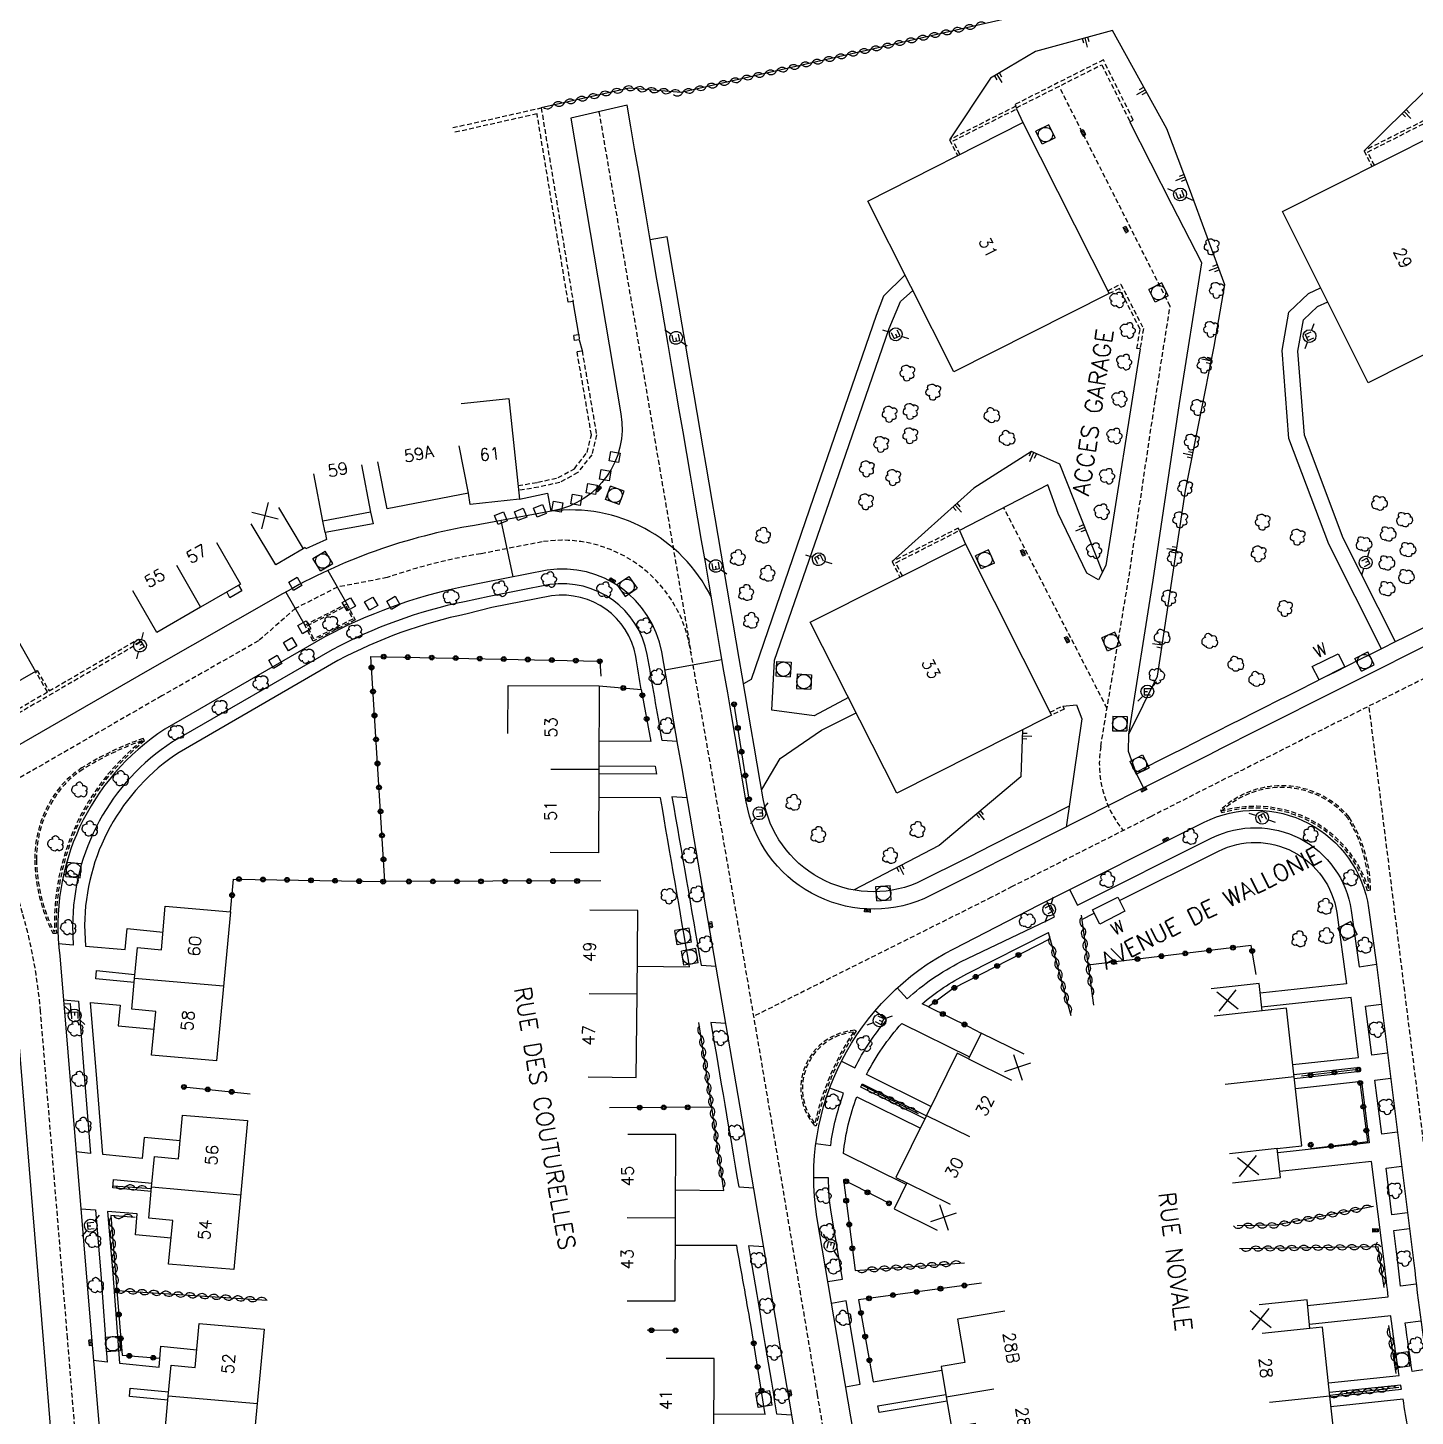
# Model space of a CAD drawing. Header units: millimetres. Extents: x 150999 to 152000, y 125999 to 127001.
# Drawn here: x 151342.5 to 151486.9, y 126519.3 to 126663.7 of the extents above; entities that cross this region are included whole.
import ezdxf
from ezdxf.enums import TextEntityAlignment as Align

# ---------------------------------------------------------------- set-up
doc = ezdxf.new("R2010")
doc.units = ezdxf.units.MM
doc.linetypes.add('DASHED', pattern=[0.75, 0.5, -0.25])
doc.layers.get('0').update_dxf_attribs({"linetype": 'CONTINUOUS'})
for name, color, linetype in [('W0001', 6, 'DASHED'), ('W0008', 7, 'CONTINUOUS'), ('W0100', 7, 'CONTINUOUS'), ('W0112', 1, 'DASHED'), ('W0211', 2, 'CONTINUOUS'), ('W0300', 7, 'CONTINUOUS'), ('W0310', 3, 'CONTINUOUS'), ('W0322', 7, 'CONTINUOUS'), ('W0334', 7, 'CONTINUOUS'), ('W0400', 7, 'CONTINUOUS'), ('W0420', 7, 'CONTINUOUS'), ('W0471', 7, 'CONTINUOUS'), ('W0984', 7, 'CONTINUOUS'), ('W0989', 7, 'CONTINUOUS'), ('W0991', 7, 'CONTINUOUS'), ('W1102', 7, 'CONTINUOUS')]:
    doc.layers.add(name, color=color, linetype=linetype)
doc.styles.get("Standard").update_dxf_attribs({"font": 'romans.shx', "width": 0.85})

# ---------------------------------------------------------------- blocks, each defined once
blk = doc.blocks.new('t211o')
at = {"color": 0, "linetype": 'Continuous'}
for p, q in [((-0.29, 0.5), (-0.29, 0)), ((0, 1), (0, 0)), ((0.29, 0.5), (0.29, 0))]:
    blk.add_line(p, q, dxfattribs=at)
blk = doc.blocks.new('t310o')
at = {"color": 0, "linetype": 'Continuous'}
for centre, start, end in [((-0.5, 0.38), 216.8699, 323.1304), ((0.5, -0.37), 36.8699, 143.1303)]:
    blk.add_arc(centre, 0.625, start, end, dxfattribs=at)
blk = doc.blocks.new('t322o')
at = {"color": 0, "linetype": 'Continuous'}
for radius in [0.25, 0.15]:
    blk.add_circle((0, 0), radius, dxfattribs=at)
blk = doc.blocks.new('T471')
for p, q in [((-0.333334, 0.333334), (-0.333334, -0.333334)), ((-0.333334, 0.333334), (0.333334, 0.333334)), ((-0.333334, 0), (0, 0)), ((0.500001, 0.500001), (1.000002, 1.000002)), ((-0.500001, -0.500001), (-1.000002, -1.000002)), ((-0.333334, -0.333334), (0.333334, -0.333334))]:
    blk.add_line(p, q)
blk.add_ellipse((0, 0), major_axis=(0.471405, 0.471405), ratio=1, start_param=5.4977871438, end_param=11.780972451)
blk = doc.blocks.new('T420')
for p, q in [((0.75, 0.75), (-0.75, 0.75)), ((-0.75, 0.75), (-0.75, -0.75)), ((0.75, 0.75), (0.75, -0.75)), ((0.75, -0.75), (-0.75, -0.75))]:
    blk.add_line(p, q)
blk.add_ellipse((0, 0), major_axis=(-0.53, 0.53), ratio=1, start_param=3.926991, end_param=10.210176)
blk = doc.blocks.new('T300')
for p, q in [((-0.8, 0.51), (-0.86, 0.34)), ((-0.86, 0.34), (-0.86, 0.17)), ((-0.86, 0.17), (-0.74, 0.06)), ((-0.69, 0.63), (-0.8, 0.51)), ((-0.8, -0.06), (-0.74, 0.06)), ((-0.74, 0.06), (-0.69, 0.11)), ((-0.57, 0.69), (-0.69, 0.63)), ((-0.46, 0.69), (-0.57, 0.69)), ((-0.29, 0.63), (-0.46, 0.69)), ((-0.29, 0.63), (-0.17, 0.74)), ((-0.23, 0.57), (-0.29, 0.63)), ((-0.17, 0.74), (-0.06, 0.8)), ((-0.06, 0.8), (0.06, 0.8)), ((0.06, 0.8), (0.23, 0.74)), ((0.23, 0.74), (0.34, 0.63)), ((0.34, 0.63), (0.4, 0.51)), ((0.46, 0.46), (0.34, 0.46)), ((0.4, 0.51), (0.4, 0.46)), ((0.57, 0.4), (0.46, 0.46)), ((0.57, 0.4), (0.69, 0.29)), ((0.69, 0.29), (0.74, 0.17)), ((0.74, 0.06), (0.69, -0.17)), ((0.74, 0.17), (0.74, 0.06)), ((-0.8, -0.17), (-0.8, -0.06)), ((-0.8, -0.23), (-0.8, -0.17)), ((-0.74, -0.34), (-0.8, -0.23)), ((-0.69, -0.4), (-0.74, -0.34)), ((-0.51, -0.46), (-0.69, -0.4)), ((-0.4, -0.46), (-0.51, -0.46)), ((-0.4, -0.46), (-0.34, -0.46)), ((-0.34, -0.46), (-0.34, -0.4)), ((-0.34, -0.51), (-0.34, -0.46)), ((-0.29, -0.63), (-0.34, -0.51)), ((-0.17, -0.74), (-0.29, -0.63)), ((-0.06, -0.8), (-0.17, -0.74)), ((0.06, -0.8), (-0.06, -0.8)), ((0.17, -0.74), (0.06, -0.8)), ((0.23, -0.69), (0.17, -0.74)), ((0.29, -0.46), (0.23, -0.46)), ((0.29, -0.63), (0.23, -0.69)), ((0.46, -0.4), (0.29, -0.46)), ((0.34, -0.51), (0.29, -0.63)), ((0.34, -0.51), (0.34, -0.46)), ((0.57, -0.34), (0.46, -0.4)), ((0.63, -0.29), (0.57, -0.34)), ((0.69, -0.17), (0.63, -0.29))]:
    blk.add_line(p, q)
blk = doc.blocks.new('t112o')
at = {"color": 0, "linetype": 'Continuous'}
for p, q in [((-0.5, 0.5), (0.5, 0.5)), ((-0.5, -0.5), (-0.5, 0.5)), ((0.5, 0.5), (0.5, -0.5)), ((0.5, -0.5), (-0.5, -0.5))]:
    blk.add_line(p, q, dxfattribs=at)
blk = doc.blocks.new('T400')
for p, q in [((-0.15, 0.3), (0.15, 0.3)), ((-0.15, -0.25), (-0.15, 0.3)), ((-0.15, 0.15), (0.15, 0.15)), ((-0.15, 0), (0.15, 0)), ((0.15, 0.3), (0.15, -0.25)), ((-0.15, -0.15), (0.15, -0.15)), ((-0.15, -0.25), (-0.15, -0.3)), ((-0.15, -0.3), (0.15, -0.3)), ((0.15, -0.3), (0.15, -0.25))]:
    blk.add_line(p, q)
blk = doc.blocks.new('t991o')
at = {"color": 0, "linetype": 'Continuous'}
for p, q in [((-1, 1), (1, -1)), ((-1, -1), (1, 1))]:
    blk.add_line(p, q, dxfattribs=at)

msp = doc.modelspace()

# ---------------------------------------------------------------- linework, layer by layer
at = {"layer": 'W0001'}
for points in [[(151456.51, 126580.23, -0.216578), (151454.17, 126588.99), (151457.11, 126606.68), (151459.85, 126625.06), (151461.39, 126634.78), (151449.84, 126657.65)], [(151787.33, 126302.63), (151792.74, 126328.48, -0.000928), (151799.1, 126366.57), (151801.65, 126382.51, 0.059929), (151801.33, 126407.08, 0.07597), (151793.34, 126434.75, -0.000468), (151777.48, 126466.92, 0.002096), (151760.15, 126502.17, 0.046568), (151736.57, 126540.79, 0.04058), (151711.33, 126570.04), (151697.59, 126582.43), (151667.26, 126607.1, 0.03579), (151642.67, 126624.33, 0.083455), (151610.07, 126635.22, 0.060009), (151585.04, 126636.16, 0.075727), (151551.12, 126627.81, 0.20266), (151542.64, 126619.62, -0.281009), (151526.04, 126611.77, 0.082437), (151510.07, 126607.14, 0.002945), (151459.36, 126581.67), (151444.96, 126574.4), (151442.81, 126573.29), (151418.08, 126560.91, -0.485582)], [(151483.07, 126014.25, -0.000463), (151465.48, 126121.41, 0.000328), (151442.8, 126260.36, 0.101931), (151437.67, 126274.58, -0.295589), (151437.91, 126280.29, 0.116471), (151443.73, 126299.09, -0.011498), (151445.36, 126310.69, 0.049077), (151450.21, 126349.63, 0.050108), (151447.47, 126388.3, -0.000595), (151431.9, 126478.98), (151424.7, 126521.56, 0.002254), (151411.43, 126599.34, 0.406265), (151396.07, 126610.27), (151389.67, 126609.02, 0.044346), (151379.93, 126606.54), (151374.75, 126605.55), (151370.37, 126603.33), (151366.54, 126599.96), (151356.47, 126594.23), (151321.48, 126574.08), (151307.47, 126566.04)], [(151538.5, 126344.27), (151540.57, 126358.65, 0.109331), (151537.45, 126388.36, 0.016994), (151533.52, 126398.92), (151523.52, 126425.36), (151518.58, 126438.32), (151507.36, 126467.92), (151501.62, 126483.09, -0.036831), (151493.1, 126511.32, -0.024729), (151489.24, 126535.96), (151482.09, 126593.18)], [(151366.76, 126238.5, 0.154631), (151378.41, 126265.19, 0.103525), (151375.44, 126294.22, -0.03208), (151364.09, 126338.78, -0.013787), (151360.93, 126358.66, -0.01199), (151358.91, 126377.59), (151357.94, 126389.7), (151354.32, 126433.99), (151352.73, 126453.04), (151350.45, 126481.2), (151349.24, 126496.27), (151347.54, 126516.77), (151346.67, 126527.46), (151343.86, 126561.44, 0.049583), (151341.99, 126571.64, 0.07302), (151336.86, 126582.94, 0.51535)]]:
    msp.add_lwpolyline(points, format="xyb", dxfattribs=at)
for points in [[(151401.96, 126655.01), (151411.54, 126598.72)], [(151454.83, 126592.95), (151444.08, 126613.81)]]:
    msp.add_lwpolyline(points, dxfattribs=at)
at = {"layer": 'W0008'}
for points in [[(151763.23, 126502.82, 0.04784), (151738.65, 126543.01, 0.037428), (151713.93, 126571.65, 0.026113), (151676.15, 126603.66, 0.043958), (151645.47, 126626.27, 0.06869), (151615.89, 126637.24, -0.067758), (151606.11, 126641.3), (151586.22, 126653.91, 0.190937), (151564.94, 126657.36, 0.061077), (151535.82, 126646.97), (151496.35, 126627.17, 0.390129), (151493.8, 126619.04), (151499.22, 126608.77, -0.421219), (151497.79, 126604.32, 0.00231), (151458, 126584.35), (151443.59, 126577.08), (151441.44, 126575.97), (151435.75, 126573.12, -0.483704), (151417.29, 126583.22, -0.000014), (151404.9, 126655.69)], [(151399.03, 126654.34), (151404.24, 126623.57, -0.409462), (151397.2, 126613.49), (151389, 126611.97, 0.090244), (151369.03, 126604.84), (151354.98, 126596.83), (151319.98, 126576.68), (151305.98, 126568.64)], [(151447.22, 126349.71, 0.050115), (151444.52, 126387.79, -0.000595), (151428.95, 126478.48), (151421.74, 126521.07, 0.002254), (151408.49, 126598.81, 0.404469), (151396.58, 126607.32), (151390.24, 126606.08), (151387.66, 126605.54, 0.0724), (151373.44, 126600.37), (151356.8, 126590.77, 0.288462), (151345.86, 126567.21), (151349.17, 126527.52), (151350.07, 126516.95), (151351.72, 126496.86), (151353.04, 126481.02), (151355.35, 126452.63), (151356.92, 126433.65), (151360.34, 126391.27), (151361.52, 126377.23, 0.018577)], [(151336.03, 126285.25), (151366.6, 126284.07, 0.496368), (151373.07, 126293.45, -0.032084), (151361.64, 126338.32, -0.013787), (151358.45, 126358.33, -0.011991), (151356.42, 126377.39), (151355.45, 126389.5), (151351.83, 126433.78), (151350.23, 126452.84), (151347.96, 126481), (151346.75, 126496.07), (151345.05, 126516.56), (151344.18, 126527.25), (151340.86, 126567.41, 0.526207), (151328.85, 126574.84), (151308.98, 126563.41)]]:
    msp.add_lwpolyline(points, format="xyb", dxfattribs=at)
for points in [[(151458.63, 126584.67), (151457.84, 126586.22), (151457.06, 126588.45), (151457.08, 126590.27), (151459.64, 126606.29), (151462.38, 126624.67), (151464.69, 126639.27), (151461.56, 126645.34), (151457.21, 126653.97)], [(151458.26, 126630.33), (151454.7, 126607.81), (151453.92, 126606.31), (151452.72, 126606.99), (151449.73, 126613.21), (151448.68, 126616.18), (151439.47, 126611.44), (151440.11, 126610.01)], [(151450.23, 126593.18), (151451.66, 126593.3), (151452.19, 126591.84), (151450.57, 126580.6)]]:
    msp.add_lwpolyline(points, dxfattribs=at)
msp.add_lwpolyline([(151506.64, 126348.26), (151486.36, 126351.48, -0.141065), (151465.11, 126361.43, -0.156616), (151451.07, 126384.89), (151449.62, 126393.05, -0.000171), (151432.34, 126494.77), (151424.62, 126540.06, -0.324334), (151438.89, 126567.94), (151447.76, 126572.51), (151464.92, 126581.09, -0.509902), (151482.04, 126572.19), (151482.86, 126566.29), (151486.75, 126535.22, 0.024473), (151490.66, 126510.78, 0.036823), (151499.28, 126482.2), (151505.02, 126467.04), (151516.25, 126437.43), (151521.18, 126424.47), (151531.19, 126398, -0.017049), (151535.08, 126387.57, -0.109233), (151538.09, 126358.96, -0.426179), (151520.33, 126346)], format="xyb", close=True, dxfattribs=at)
at = {"layer": 'W0100'}
for points in [[(151438.89, 126627.94), (151429.93, 126645.69), (151446.08, 126653.89), (151455.06, 126636.08)], [(151489.21, 126652.74), (151498.16, 126634.94), (151482, 126626.8), (151473.07, 126644.61)], [(151432.95, 126584.11), (151423.95, 126601.9), (151440.11, 126610.01), (151449.05, 126592.25)], [(151479.58, 126597.26), (151476.9, 126595.92), (151476.18, 126597.29), (151478.87, 126598.63)], [(151453.32, 126571.98), (151455.93, 126573.31), (151456.67, 126571.84), (151454.07, 126570.51)], [(151362.18, 126556.29), (151355.39, 126556.87), (151355.85, 126561.41), (151353.35, 126561.65), (151353.64, 126564.85), (151353.95, 126568.05), (151356.45, 126567.81), (151356.84, 126572.38), (151363.63, 126571.79)], [(151363.96, 126534.56), (151357.17, 126535.14), (151357.63, 126539.68), (151355.13, 126539.92), (151355.42, 126543.12), (151355.73, 126546.32), (151358.23, 126546.08), (151358.62, 126550.64), (151365.41, 126550.06)], [(151365.69, 126512.85), (151358.9, 126513.44), (151359.37, 126517.97), (151356.86, 126518.21), (151357.15, 126521.41), (151357.46, 126524.61), (151359.96, 126524.37), (151360.35, 126528.94), (151367.14, 126528.36)]]:
    msp.add_lwpolyline(points, close=True, dxfattribs=at)
for points in [[(151387.62, 126624.66), (151392.59, 126625.19), (151393.7, 126614.7), (151388.55, 126614.16), (151388.4, 126615.34), (151379.94, 126613.68), (151378.97, 126618.58)], [(151377.27, 126618.26), (151378.19, 126613.34), (151373.22, 126612.41), (151372.3, 126617.33)], [(151368.63, 126613.85), (151371.19, 126609.55), (151368.34, 126607.86), (151365.78, 126612.15)], [(151362.16, 126610.2), (151364.65, 126605.87), (151360.51, 126603.48), (151355.97, 126600.84), (151353.48, 126605.18)], [(151339.55, 126603.4), (151343.35, 126596.78), (151337.52, 126593.43), (151336.21, 126595.72), (151332.95, 126593.84), (151330.46, 126598.18)], [(151392.48, 126590.32), (151392.5, 126595.32), (151402, 126595.28), (151401.95, 126586.6), (151401.9, 126577.93), (151396.9, 126577.95)], [(151400.85, 126554.6), (151405.85, 126554.55), (151405.93, 126563.23), (151406.02, 126571.91), (151401.02, 126571.96)], [(151467.89, 126543.6), (151472.86, 126544.14), (151472.53, 126547.16), (151475.09, 126547.44), (151473.48, 126561.77), (151470.95, 126561.49), (151470.64, 126564.32), (151465.67, 126563.78)], [(151446.2, 126556.96), (151441.72, 126559.17), (151440.4, 126556.49), (151439.24, 126557.06), (151436.05, 126550.6), (151432.86, 126544.14), (151434.01, 126543.57), (151432.68, 126540.87), (151437.16, 126538.65)], [(151404.88, 126531.32), (151409.88, 126531.3), (151409.91, 126539.95), (151409.95, 126548.61), (151404.95, 126548.63)], [(151485.19, 126471.33), (151490.15, 126471.95), (151489.78, 126474.9), (151491.05, 126475.06), (151490.15, 126482.21), (151489.39, 126489.39), (151486.72, 126489.11), (151486.08, 126495.11), (151484.81, 126494.97), (151484.09, 126501.76), (151483.29, 126508.99), (151480.64, 126508.69), (151479.98, 126514.71), (151478.75, 126514.57), (151477.99, 126521.4), (151477.23, 126528.58), (151475.94, 126528.45), (151475.63, 126531.43), (151470.65, 126530.9)], [(151444.2, 126530.24), (151439.27, 126529.4), (151440.04, 126524.89), (151437.57, 126524.47), (151438.1, 126521.31), (151438.63, 126518.15), (151441.11, 126518.57), (151441.88, 126514.05), (151446.81, 126514.89)], [(151408.87, 126508.07), (151413.87, 126508.04), (151413.91, 126516.67), (151413.96, 126525.3), (151408.96, 126525.33)]]:
    msp.add_lwpolyline(points, dxfattribs=at)
at = {"layer": 'W0112'}
for points in [[(151445.4, 126655.41), (151454.27, 126659.89), (151457.21, 126653.97), (151457.55, 126654.14), (151454.44, 126660.4), (151445.24, 126655.75), (151445.32, 126655.57)], [(151386.77, 126653.35), (151395.95, 126655.41), (151399.27, 126635.27), (151398.76, 126635.18), (151395.52, 126654.78), (151386.88, 126652.84)], [(151439.52, 126650.56), (151438.81, 126651.97), (151445.45, 126655.32), (151445.32, 126655.57), (151438.44, 126652.09), (151439.27, 126650.44)], [(151482.64, 126649.43), (151481.94, 126650.81), (151488.57, 126654.17), (151488.45, 126654.42), (151481.56, 126650.94), (151482.39, 126649.3)], [(151454.91, 126636.37), (151456.25, 126637.07), (151458.61, 126632.44), (151458.26, 126630.33), (151457.94, 126630.38), (151458.26, 126632.39), (151456.11, 126636.63), (151455.06, 126636.08)], [(151393.55, 126616.12), (151395.59, 126616.46), (151397.71, 126616.94), (151399.4, 126617.87), (151400.73, 126619.55), (151401.18, 126621.4), (151399.68, 126630.06), (151400.2, 126630.15), (151401.71, 126621.38), (151401.21, 126619.32), (151399.75, 126617.47), (151397.89, 126616.45), (151395.69, 126615.95), (151393.61, 126615.61)], [(151433.53, 126606.71), (151432.84, 126608.08), (151439.47, 126611.44), (151439.35, 126611.69), (151432.46, 126608.21), (151433.28, 126606.58)], [(151448.89, 126592.56), (151450.23, 126593.18), (151450.38, 126592.86), (151449.05, 126592.25)]]:
    msp.add_lwpolyline(points, dxfattribs=at)
for points in [[(151399.4, 126631.22), (151399.34, 126631.77), (151399.86, 126631.83), (151399.92, 126631.28)], [(151372.23, 126599.94), (151371.36, 126601.61), (151375.73, 126603.82), (151376.59, 126602.15)], [(151372.3, 126600.18), (151371.6, 126601.54), (151375.65, 126603.58), (151376.35, 126602.23)], [(151344.76, 126594.75), (151354.04, 126600.15), (151354.25, 126599.81), (151340.47, 126591.79), (151340.27, 126592.13), (151344.59, 126594.65), (151343.35, 126596.78), (151343.52, 126596.88)]]:
    msp.add_lwpolyline(points, close=True, dxfattribs=at)
msp.add_lwpolyline([(151348.16, 126586.74, 0.082592), (151345.87, 126584.71, 0.175433), (151343.26, 126577.16, 0.114598), (151345.15, 126569.57), (151345.51, 126569.56, -0.241744), (151354.69, 126589.55), (151354.55, 126589.81, 0.056983), (151348.16, 126586.74)], format="xyb", dxfattribs=at)
for points in [[(151348.26, 126586.59, 0.082592), (151346.01, 126584.6, 0.175433), (151343.44, 126577.16, 0.112979), (151345.26, 126569.74), (151345.32, 126569.74, -0.237607), (151354.43, 126589.57, 0.055461)], [(151466.65, 126582.39, -0.429091), (151480.01, 126581.64, -0.139098), (151482.24, 126574.03), (151481.94, 126573.95, 0.411833), (151466.77, 126582.06)], [(151482.05, 126574.19, 0.406368), (151466.75, 126582.24, -0.429587), (151479.86, 126581.53, -0.136004)], [(151428.59, 126559.45), (151428.73, 126559.38, 0.094863), (151424.55, 126549.5), (151424.4, 126549.52, -0.61629)], [(151428.43, 126559.26, 0.090453), (151424.42, 126549.77, -0.59633)]]:
    msp.add_lwpolyline(points, format="xyb", close=True, dxfattribs=at)
at = {"layer": 'W0211'}
for points in [[(151457.08, 126590.27), (151460.06, 126596.3), (151462.99, 126615.61), (151465.98, 126630.6), (151467.08, 126637), (151463.39, 126646.97), (151461.03, 126653.23), (151455.39, 126663.47), (151447.37, 126661.26), (151442.69, 126658.48), (151438.44, 126652.09)], [(151535.27, 126651.26), (151530.12, 126648.62), (151516.69, 126641.57), (151511.36, 126638.63), (151506.89, 126647.27), (151497.69, 126662.41), (151489.89, 126659.11), (151481.56, 126650.94)], [(151454.35, 126607.14), (151449.9, 126618.34), (151446.97, 126619.65), (151440.98, 126615.85), (151432.46, 126608.21)], [(151446.02, 126590.71), (151445.85, 126585.81), (151437.35, 126578.68), (151428.46, 126574.04)]]:
    msp.add_lwpolyline(points, dxfattribs=at)
at = {"layer": 'W0310'}
for points in [[(151479.21, 126672.6), (151410.53, 126657), (151405.12, 126657.46), (151395.95, 126655.41)], [(151452.12, 126571.44), (151453.4, 126562.07)], [(151451.09, 126560.96), (151448.74, 126569.62)], [(151414.94, 126542.8), (151413.7, 126551.46), (151412.37, 126560.28)], [(151435.22, 126550.78), (151429.3, 126553.74)], [(151355.4, 126542.96), (151351.41, 126543.25)], [(151353.7, 126539.99), (151351.18, 126540.2), (151351.81, 126532.39), (151367.43, 126531.37)], [(151482.54, 126541.13), (151472.34, 126539.17), (151468.37, 126539.11)], [(151483.67, 126532.7), (151483.02, 126536.94), (151468.62, 126536.73)], [(151428.62, 126534.45), (151439.99, 126535.27)], [(151484.1, 126528.76), (151484.88, 126523.76)], [(151485.19, 126522.29), (151477.99, 126521.45)]]:
    msp.add_lwpolyline(points, dxfattribs=at)
at = {"layer": 'W0310', "flags": 128}
msp.add_lwpolyline([(151483.95, 126522.14), (151479.72, 126521.7)], dxfattribs=at)
at = {"layer": 'W0322'}
for points in [[(151363.63, 126571.79), (151363.95, 126575.19), (151379.7, 126574.92), (151378.22, 126598.35), (151402.04, 126597.86), (151402.15, 126596.28)], [(151402, 126595.28), (151406.37, 126594.89), (151407.35, 126589.5)], [(151417.58, 126583.49), (151416.02, 126593.38)], [(151402.14, 126574.99), (151379.7, 126574.92)], [(151448.92, 126568.98), (151438.8, 126563.79), (151436.25, 126561.88), (151440.41, 126559.86)], [(151470.35, 126565.25), (151469.83, 126568.28), (151452.83, 126566.23)], [(151480.96, 126555.36), (151475.05, 126554.67)], [(151358.78, 126553.56), (151365.67, 126552.86)], [(151476.02, 126547.55), (151476.04, 126547.15), (151481.95, 126547.89), (151481.16, 126554.06)], [(151413.7, 126551.46), (151403.06, 126551.38)], [(151432.13, 126541.46), (151427.39, 126543.89), (151428.62, 126534.45)], [(151441.76, 126533.16), (151428.97, 126531.42), (151430.5, 126522.89)], [(151351.81, 126532.39), (151352.36, 126525.65), (151356.21, 126525.34)], [(151409.93, 126528.23), (151406.97, 126528.25)], [(151419.27, 126519.5), (151417.76, 126528.85)]]:
    msp.add_lwpolyline(points, dxfattribs=at)
at = {"layer": 'W0334'}
for p, q in [((151399.86, 126631.83), (151399.27, 126635.27)), ((151430.5, 126522.89), (151437.63, 126524.09)), ((151419.27, 126519.5), (151413.93, 126519.53))]:
    msp.add_line(p, q, dxfattribs=at)
for points in [[(151404.9, 126655.69), (151399.03, 126654.34)], [(151445.39, 126655.29), (151446.08, 126653.89)], [(151433.8, 126638.02), (151431.58, 126635.82), (151430.8, 126633.82), (151424.27, 126614.86), (151417.8, 126595.93), (151417.01, 126595.51)], [(151483.39, 126599.14), (151477.89, 126610.01), (151473.75, 126621.01), (151473.03, 126630.17), (151473.75, 126634.17), (151475.79, 126636.1), (151477.05, 126636.68)], [(151427.91, 126594.07), (151424.37, 126592.18), (151419.95, 126592.76), (151420.23, 126597.94), (151425.91, 126614.35), (151432.16, 126632.46), (151433.34, 126635.28), (151434.62, 126636.41)], [(151484.84, 126599.87), (151479.39, 126610.66), (151475.36, 126621.36), (151474.67, 126630.09), (151475.26, 126633.35), (151476.72, 126634.74), (151477.78, 126635.22)], [(151399.92, 126631.28), (151400.2, 126630.15)], [(151393.7, 126614.7), (151396.6, 126615.32), (151396.95, 126613.45)], [(151378.19, 126613.34), (151378.46, 126612.14), (151373.48, 126611.24), (151373.62, 126610.49), (151371.47, 126609.53), (151371.39, 126609.67), (151371.19, 126609.55)], [(151373.48, 126611.24), (151373.22, 126612.41)], [(151391.76, 126612.48), (151392.99, 126606.62)], [(151373.77, 126607.29), (151375.73, 126603.82)], [(151364.46, 126605.76), (151364.79, 126605.17), (151363.57, 126604.44), (151363.23, 126605.05)], [(151369.39, 126605.04), (151371.36, 126601.61)], [(151414.76, 126597.98), (151408.82, 126596.9)], [(151418.9, 126584.51), (151420.83, 126587.74), (151425.13, 126590.69), (151428.71, 126592.49)], [(151407.35, 126589.5), (151401.96, 126589.53)], [(151401.95, 126586.96), (151407.8, 126586.93), (151407.95, 126586.09), (151401.95, 126586.12)], [(151353.6, 126564.43), (151349.61, 126564.79), (151349.67, 126565.67), (151353.68, 126565.27)], [(151474.14, 126555.88), (151480.99, 126556.63), (151480.21, 126562.88), (151470.91, 126561.86)], [(151346.24, 126562.61), (151347.8, 126562.5), (151348.43, 126554.32), (151349.07, 126546.65), (151347.56, 126546.82)], [(151346.28, 126562.19), (151346.96, 126562.25), (151347.01, 126561.26), (151346.36, 126561.21)], [(151358.39, 126547.94), (151354.65, 126548.31), (151354.45, 126546.12), (151350.34, 126546.53), (151349.71, 126554.41), (151349.05, 126562.35), (151352.15, 126562.08), (151351.95, 126559.92), (151355.67, 126559.58)], [(151484.01, 126557.08), (151482.37, 126556.87), (151481.73, 126561.96), (151483.37, 126562.17)], [(151440.41, 126559.86), (151441.72, 126559.17)], [(151474.3, 126554.45), (151481.17, 126555.2), (151481.12, 126555.58), (151474.26, 126554.83)], [(151485.04, 126548.86), (151483.4, 126548.65), (151482.7, 126554.26), (151484.34, 126554.46)], [(151486.09, 126540.46), (151484.46, 126540.26), (151483.85, 126545.11), (151485.49, 126545.32)], [(151355.38, 126542.69), (151351.39, 126543.06), (151351.45, 126543.94), (151355.46, 126543.54)], [(151409.93, 126542.85), (151414.94, 126542.8)], [(151348.06, 126540.87), (151349.58, 126540.76), (151350.13, 126534.09), (151350.8, 126524.94), (151349.38, 126525.1)], [(151357.45, 126537.84), (151353.73, 126538.18), (151353.93, 126540.35), (151350.83, 126540.62), (151351.4, 126534.12), (151352.08, 126524.83), (151356.19, 126524.42), (151356.38, 126526.6), (151360.12, 126526.23)], [(151487, 126533.04), (151485.36, 126532.84), (151485.11, 126535.02), (151484.66, 126538.62), (151486.3, 126538.83)], [(151427.63, 126522.38), (151429.15, 126522.64), (151427.68, 126531.3), (151426.16, 126531.04)], [(151357.11, 126520.99), (151353.13, 126521.35), (151353.18, 126522.23), (151357.19, 126521.84)], [(151438.18, 126520.87), (151431.1, 126519.68), (151430.98, 126520.38), (151438.06, 126521.57)]]:
    msp.add_lwpolyline(points, dxfattribs=at)
for points in [[(151450.88, 126582.76), (151442.79, 126578.68), (151440.5, 126577.51), (151434.99, 126574.76, -0.482241), (151419.06, 126583.52, -0.000012), (151409.07, 126641.98), (151407.29, 126641.67)], [(151491.96, 126618.8, 0.014736), (151492.21, 126618.24), (151497.64, 126607.94, -0.421017), (151497, 126605.92, 0.002273), (151457.82, 126586.27)], [(151413.65, 126604.52, 0.319259), (151396.95, 126613.45, 0.319259)], [(151410.11, 126589.5), (151408.54, 126589.6, 0.000259), (151406.98, 126598.54, 0.403225), (151396.84, 126605.81), (151390.55, 126604.59), (151387.98, 126604.03, 0.072309), (151374.19, 126599.03), (151357.6, 126589.46, 0.253773), (151347.2, 126570.31), (151347.26, 126568.31), (151345.73, 126568.45)], [(151406.37, 126594.89, 0.000091), (151405.81, 126598.33, 0.402015), (151397.04, 126604.64), (151390.8, 126603.43), (151388.24, 126602.77, 0.072231), (151374.81, 126597.91), (151358.27, 126588.36, 0.250435), (151348.44, 126570.38), (151348.54, 126568.19), (151352.67, 126567.85), (151352.87, 126570.04), (151356.61, 126569.67)], [(151405.96, 126566.11), (151411.38, 126566.06, 0.000484), (151408.37, 126583.63), (151401.93, 126583.66)], [(151411.13, 126583.65), (151409.56, 126583.75, -0.000508), (151412.58, 126566.24), (151414.15, 126566.14)], [(151450.93, 126574.09), (151451.74, 126572.46), (151465.74, 126579.46, -0.509602), (151480.24, 126571.93), (151481.05, 126566.04), (151482.85, 126566.32)], [(151456.12, 126572.94), (151466.42, 126578.09, -0.509278), (151478.72, 126571.71), (151479.75, 126564.29), (151470.75, 126563.3)], [(151432.99, 126563.86), (151434.03, 126562.72, -0.067498), (151439.59, 126566.57), (151448.58, 126570.88), (151449.36, 126571.27), (151448.55, 126572.9)], [(151452.19, 126570.97), (151453.5, 126571.63, -0.509278)], [(151436.25, 126561.88), (151435.58, 126562.2, -0.059103), (151440.23, 126565.31), (151448.74, 126569.62)], [(151427.19, 126556.24), (151428.57, 126555.54, -0.059369), (151431.87, 126560.49), (151430.7, 126561.49)], [(151415.16, 126560.17), (151413.6, 126560.27, -0.000496), (151416.5, 126543.17), (151418.06, 126543.07)], [(151436.5, 126551.53), (151429.8, 126554.84, -0.068615), (151433.48, 126560.17), (151440.5, 126556.7)], [(151424.54, 126547.69), (151426.07, 126547.48, -0.055725), (151427.42, 126552.9), (151425.97, 126553.44)], [(151435.87, 126550.24), (151429.2, 126553.54, -0.003886), (151429.34, 126553.88), (151436.03, 126550.57)], [(151433.93, 126543.4), (151427.39, 126546.63, -0.064366), (151428.79, 126552.54), (151435.4, 126549.28)], [(151475.69, 126530.83), (151484.09, 126531.72, -0.003086), (151483.72, 126534.86), (151482.35, 126545.82), (151472.79, 126544.77)], [(151425.77, 126533.32), (151427.29, 126533.58), (151426.14, 126540.31, -0.038041), (151425.85, 126544.12), (151424.3, 126544.12)], [(151417.76, 126528.85, 0.000223), (151416.3, 126537.06), (151409.9, 126537.08)], [(151419.1, 126536.92), (151417.53, 126537.02, -0.00047), (151420.24, 126520.81), (151420.45, 126519.56), (151422.01, 126519.46)], [(151477.85, 126522.78), (151485.22, 126523.56, -0.006116), (151484.34, 126529.76), (151475.9, 126528.86)], [(151488.21, 126524.21), (151486.58, 126523.96, -0.005007), (151485.85, 126529.01), (151487.48, 126529.23)], [(151478, 126521.34), (151485.45, 126522.13, -0.000416), (151485.38, 126522.55), (151477.96, 126521.76)], [(151480.05, 126514.07), (151486.75, 126514.78, -0.006251), (151485.62, 126521.08), (151478.12, 126520.28)]]:
    msp.add_lwpolyline(points, format="xyb", dxfattribs=at)
at = {"layer": 'W0334', "flags": 128}
msp.add_lwpolyline([(151474.42, 126553.39), (151481.3, 126554.15), (151482.1, 126547.76), (151472.58, 126546.71)], dxfattribs=at)
at = {"layer": 'W1102'}
for p, q in [((151358.01, 126607.82), (151360.51, 126603.48)), ((151396.95, 126586.63), (151401.95, 126586.6)), ((151362.9, 126564.03), (151353.64, 126564.85)), ((151400.93, 126563.28), (151405.93, 126563.23)), ((151440.4, 126556.49), (151444.88, 126554.27)), ((151436.05, 126550.6), (151440.53, 126548.39)), ((151364.68, 126542.3), (151355.42, 126543.12)), ((151434.01, 126543.57), (151438.5, 126541.35)), ((151404.91, 126539.97), (151409.91, 126539.95)), ((151366.42, 126520.59), (151357.15, 126521.41)), ((151438.1, 126521.31), (151443.03, 126522.15))]:
    msp.add_line(p, q, dxfattribs=at)
at = {"layer": 'W1102', "flags": 128}
for points in [[(151388.4, 126615.34), (151387.43, 126620.25)], [(151470.95, 126561.49), (151465.98, 126560.94)], [(151474.28, 126554.6), (151467.1, 126553.81)], [(151472.53, 126547.16), (151467.56, 126546.61)], [(151475.94, 126528.45), (151470.97, 126527.92)], [(151477.99, 126521.4), (151471.73, 126520.74)]]:
    msp.add_lwpolyline(points, dxfattribs=at)

# ---------------------------------------------------------------- block references
at = {"layer": 'W0112'}
for p, rotation in [((151403.6, 126619.09), 170.180189123763), ((151402.61, 126617.2), 170.180189123763), ((151401.21, 126615.76), 170.180189123763), ((151399.61, 126614.63), 170.180189123763), ((151393.81, 126613.12), 202.2234179772779), ((151395.81, 126613.49), 202.2234179772779), ((151397.63, 126613.92), 170.180189123763), ((151391.75, 126612.73), 202.2234179772779), ((151370.37, 126605.9), 29.9808248626698), ((151375.94, 126603.76), 29.9808248626698), ((151378.26, 126603.84), 29.9808248626698), ((151380.56, 126603.92), 29.9808248626698), ((151371.31, 126601.38), 29.9808248626698), ((151369.83, 126599.62), 29.9808248626698), ((151368.3, 126597.78), 29.9808248626698)]:
    msp.add_blockref('t112o', p, dxfattribs=dict(at, rotation=rotation))
at = {"layer": 'W0211'}
for p, rotation in [((151452.54, 126662.69), 195.427244712574), ((151443.39, 126658.89), 210.773710690826), ((151458.79, 126657.29), 118.842299441345), ((151485.73, 126655.02), 224.4448129305075), ((151462.92, 126648.22), 110.6711139393149), ((151466.4, 126638.84), 110.317180047278), ((151465.68, 126629.09), 78.71160643497021), ((151447.21, 126619.54), 155.9524906784313), ((151463.72, 126619.28), 78.71160643497021), ((151439.01, 126614.09), 221.8972515548887), ((151452.5, 126611.79), 111.6637592993697), ((151462.05, 126609.42), 81.35684255766421), ((151460.55, 126599.54), 81.35684255766421), ((151446, 126590.05), 268.048715913937), ((151441.44, 126582.11), 219.982648540529), ((151433.22, 126576.52), 207.524236499872)]:
    msp.add_blockref('t211o', p, dxfattribs=dict(at, rotation=rotation))
at = {"layer": 'W0300'}
for p, rotation in [((151465.72, 126641.09), 116.637104308272), ((151455.87, 126635.52), 150.443788837258), ((151466.26, 126636.56), 116.637104308272), ((151456.94, 126632.34), 150.443788837258), ((151465.66, 126632.5), 116.637104308272), ((151456.57, 126629.05), 150.443788837258), ((151464.98, 126628.77), 116.637104308272), ((151434.06, 126627.95), 116.806378654162), ((151436.75, 126625.97), 116.806378654162), ((151434.4, 126623.97), 116.806378654162), ((151456.08, 126625.2), 150.443788837258), ((151464.3, 126624.37), 116.637104308272), ((151432.21, 126623.67), 116.806378654162), ((151442.77, 126623.45), 189.413419571172), ((151434.37, 126621.44), 116.806378654162), ((151455.56, 126621.37), 150.443788837258), ((151431.34, 126620.54), 116.806378654162), ((151444.35, 126621.07), 189.413419571172), ((151463.65, 126620.78), 116.637104308272), ((151429.84, 126617.98), 116.806378654162), ((151432.59, 126617.08), 116.806378654162), ((151454.79, 126617.18), 150.443788837258), ((151462.96, 126615.97), 116.637104308272), ((151429.76, 126614.56), 116.806378654162), ((151483.07, 126614.3), 206.736967596599), ((151454.23, 126613.49), 150.443788837258), ((151462.45, 126612.68), 116.637104308272), ((151471.03, 126612.45), 116.637104308272), ((151485.68, 126612.58), 206.736967596599), ((151483.97, 126611.09), 206.736967596599), ((151419.02, 126610.81), 296.820453766951), ((151474.66, 126610.88), 116.637104308272), ((151481.46, 126610.05), 206.736967596599), ((151486.03, 126609.47), 206.736967596599), ((151416.4, 126608.49), 296.820453766951), ((151453.44, 126609.44), 150.443788837258), ((151461.89, 126608.69), 116.637104308272), ((151470.61, 126609.14), 116.637104308272), ((151483.84, 126608.07), 206.736967596599), ((151419.48, 126606.85), 296.820453766951), ((151485.87, 126606.66), 206.736967596599), ((151391.63, 126605.45), 156.749931088183), ((151396.72, 126606.41), 156.749931088183), ((151402.48, 126605.34), 156.749931088183), ((151483.87, 126605.4), 206.736967596599), ((151386.66, 126604.49), 16.0723029052984), ((151417.27, 126604.86), 296.820453766951), ((151461.28, 126604.53), 116.637104308272), ((151473.36, 126603.46), 116.637104308272), ((151374.13, 126601.8), 48.42098662370721), ((151376.61, 126600.91), 48.42098662370721), ((151406.66, 126601.6), 156.749931088183), ((151417.78, 126601.96), 296.820453766951), ((151460.48, 126600.39), 191.070322697835), ((151465.43, 126599.96), 191.070322697835), ((151371.66, 126598.39), 48.42098662370721), ((151468.15, 126597.59), 191.070322697835), ((151366.88, 126595.62), 48.42098662370721), ((151407.98, 126596.14), 279.602315013098), ((151470.32, 126596.01), 191.070322697835), ((151362.62, 126593.06), 48.42098662370721), ((151408.93, 126591.04), 279.602315013098), ((151358.07, 126590.46), 48.42098662370721), ((151352.17, 126585.68), 174.887126842093), ((151347.86, 126584.49), 174.887126842093), ((151422.18, 126583.03), 296.820453766951), ((151348.95, 126580.45), 174.887126842093), ((151424.77, 126579.68), 296.820453766951), ((151435.09, 126580.21), 296.820453766951), ((151463.47, 126579.49), 296.856930468306), ((151475.99, 126579.7), 296.856930468306), ((151345.38, 126578.9), 174.887126842093), ((151411.34, 126577.57), 279.602315013098), ((151432.24, 126577.49), 296.820453766951), ((151346.96, 126575.3), 174.887126842093), ((151454.85, 126575.01), 296.856930468306), ((151480.14, 126575.19), 296.856930468306), ((151412.09, 126573.54), 279.602315013098), ((151409.27, 126573.39), 357.057670567144), ((151477.51, 126572.22), 296.856930468306), ((151446.42, 126570.89), 206.783535916872), ((151346.7, 126570.19), 174.887126842093), ((151477.61, 126569.16), 296.856930468306), ((151412.98, 126568.34), 279.602315013098), ((151474.81, 126568.83), 296.856930468306), ((151481.62, 126568.17), 296.856930468306), ((151347.44, 126559.63), 175.286409453318), ((151482.83, 126559.66), 138.011449615049), ((151414.66, 126558.65), 356.3376252913091), ((151429.53, 126558.15), 154.917423530602), ((151347.86, 126554.41), 175.286409453318), ((151426.31, 126552.08), 72.56014964082391), ((151483.84, 126551.63), 138.011449615049), ((151348.27, 126549.62), 175.286409453318), ((151416.28, 126548.81), 356.3376252913091), ((151425.3, 126542.33), 152.805503677705), ((151484.7, 126542.9), 138.011449615049), ((151349.29, 126537.65), 175.286409453318), ((151425.7, 126538.61), 152.805503677705), ((151485.7, 126535.85), 138.011449615049), ((151418.58, 126535.55), 356.3376252913091), ((151426.38, 126534.84), 257.147007964863), ((151349.57, 126532.96), 175.286409453318), ((151419.5, 126530.78), 356.3376252913091), ((151427.36, 126529.54), 184.133951206531), ((151486.91, 126526.62), 277.379272207716), ((151420.23, 126525.92), 357.057670567144), ((151421.03, 126521.42), 357.057670567144)]:
    msp.add_blockref('T300', p, dxfattribs=dict(at, rotation=rotation))
msp.add_blockref('T300', (151460.06, 126596.3), dxfattribs=at)
at = {"layer": 'W0310'}
for p, rotation in [((151439.95, 126663.68), 192.7994408096097), ((151441.17, 126663.96), 192.7994408096097), ((151433.85, 126662.3), 192.7994408096097), ((151435.07, 126662.57), 192.7994408096097), ((151436.29, 126662.85), 192.7994408096097), ((151437.51, 126663.13), 192.7994408096097), ((151438.73, 126663.4), 192.7994408096097), ((151426.54, 126660.63), 192.7994408096097), ((151427.76, 126660.91), 192.7994408096097), ((151428.98, 126661.19), 192.7994408096097), ((151430.2, 126661.46), 192.7994408096097), ((151431.42, 126661.74), 192.7994408096097), ((151432.63, 126662.02), 192.7994408096097), ((151420.44, 126659.25), 192.7994408096097), ((151421.66, 126659.53), 192.7994408096097), ((151422.88, 126659.8), 192.7994408096097), ((151424.1, 126660.08), 192.7994408096097), ((151425.32, 126660.36), 192.7994408096097), ((151414.35, 126657.86), 192.7994408096097), ((151415.57, 126658.14), 192.7994408096097), ((151416.79, 126658.42), 192.7994408096097), ((151418.01, 126658.7), 192.7994408096097), ((151419.23, 126658.97), 192.7994408096097), ((151400.82, 126656.5), 192.6282479032892), ((151402.04, 126656.77), 192.6282479032892), ((151403.26, 126657.05), 192.6282479032892), ((151404.48, 126657.32), 192.6282479032892), ((151405.72, 126657.41), 175.0801643708291), ((151406.96, 126657.3), 175.0801643708291), ((151408.21, 126657.2), 175.0801643708291), ((151409.45, 126657.09), 175.0801643708291), ((151410.69, 126657.03), 192.7994408096097), ((151411.91, 126657.31), 192.7994408096097), ((151413.13, 126657.59), 192.7994408096097), ((151397.16, 126655.68), 192.6282479032892), ((151398.38, 126655.95), 192.6282479032892), ((151399.6, 126656.23), 192.6282479032892), ((151452.29, 126570.21), 277.754523290727), ((151449.13, 126568.2), 105.154697617897), ((151452.46, 126568.97), 277.754523290727), ((151452.63, 126567.73), 277.754523290727), ((151449.45, 126567), 105.154697617897), ((151452.8, 126566.49), 277.754523290727), ((151449.78, 126565.79), 105.154697617897), ((151452.97, 126565.25), 277.754523290727), ((151450.11, 126564.58), 105.154697617897), ((151450.43, 126563.38), 105.154697617897), ((151453.13, 126564.01), 277.754523290727), ((151450.76, 126562.17), 105.154697617897), ((151412.57, 126558.92), 98.62238793074286), ((151412.76, 126557.68), 98.62238793074286), ((151412.95, 126556.44), 98.62238793074286), ((151413.14, 126555.21), 98.62238793074286), ((151413.32, 126553.97), 98.62238793074286), ((151413.51, 126552.74), 98.62238793074286), ((151430.75, 126553.01), 153.51564376731), ((151431.87, 126552.46), 153.51564376731), ((151413.7, 126551.5), 98.62238793074286), ((151432.99, 126551.9), 153.51564376731), ((151434.1, 126551.34), 153.51564376731), ((151413.87, 126550.26), 98.13512485671966), ((151414.05, 126549.03), 98.13512485671966), ((151414.23, 126547.79), 98.13512485671966), ((151414.41, 126546.55), 98.13512485671966), ((151414.58, 126545.31), 98.13512485671966), ((151414.76, 126544.08), 98.13512485671966), ((151352.71, 126543.16), 175.875296936769), ((151353.96, 126543.07), 175.875296936769), ((151481.32, 126540.89), 190.8581265460724), ((151351.28, 126538.98), 274.589479854864), ((151352.46, 126540.1), 175.286409453318), ((151473.95, 126539.48), 190.8581265460724), ((151475.18, 126539.72), 190.8581265460724), ((151476.4, 126539.95), 190.8581265460724), ((151477.63, 126540.19), 190.8581265460724), ((151478.86, 126540.42), 190.8581265460724), ((151480.09, 126540.66), 190.8581265460724), ((151351.38, 126537.74), 274.589479854864), ((151468.98, 126539.12), 180.8359336162291), ((151470.23, 126539.14), 180.8359336162291), ((151471.48, 126539.16), 180.8359336162291), ((151472.72, 126539.25), 190.8581265460724), ((151351.48, 126536.49), 274.589479854864), ((151469.8, 126536.74), 180.835933615982), ((151471.05, 126536.76), 180.835933615982), ((151472.3, 126536.78), 180.835933615982), ((151473.55, 126536.8), 180.835933615982), ((151474.8, 126536.82), 180.835933615982), ((151476.05, 126536.84), 180.835933615982), ((151477.3, 126536.85), 180.835933615982), ((151478.55, 126536.87), 180.835933615982), ((151479.8, 126536.89), 180.835933615982), ((151481.05, 126536.91), 180.835933615982), ((151482.3, 126536.93), 180.835933615982), ((151483.1, 126536.41), 98.77952864351597), ((151351.58, 126535.25), 274.589479854864), ((151438.6, 126535.17), 4.13395120653046), ((151483.29, 126535.18), 98.77952864351597), ((151351.68, 126534), 274.589479854864), ((151429.87, 126534.54), 4.13395120653046), ((151431.12, 126534.63), 4.13395120653046), ((151432.36, 126534.72), 4.13395120653046), ((151433.61, 126534.81), 4.13395120653046), ((151434.86, 126534.9), 4.13395120653046), ((151436.1, 126534.99), 4.13395120653046), ((151437.35, 126535.08), 4.13395120653046), ((151483.48, 126533.94), 98.77952864351597), ((151352.69, 126532.33), 356.289289635379), ((151353.94, 126532.25), 356.289289635379), ((151355.18, 126532.17), 356.289289635379), ((151356.43, 126532.09), 356.289289635379), ((151357.68, 126532), 356.289289635379), ((151358.93, 126531.92), 356.289289635379), ((151360.17, 126531.84), 356.289289635379), ((151361.42, 126531.76), 356.289289635379), ((151362.67, 126531.68), 356.289289635379), ((151363.91, 126531.6), 356.289289635379), ((151365.16, 126531.52), 356.289289635379), ((151366.41, 126531.44), 356.289289635379), ((151484.29, 126527.53), 278.8826170133009), ((151484.48, 126526.29), 278.8826170133009), ((151484.68, 126525.06), 278.8826170133009), ((151483.95, 126522.14), 186.629961728948), ((151478.98, 126521.57), 186.629961728948), ((151480.22, 126521.71), 186.629961728948), ((151481.46, 126521.86), 186.629961728948), ((151482.71, 126522), 186.629961728948)]:
    msp.add_blockref('t310o', p, dxfattribs=dict(at, rotation=rotation))
at = {"layer": 'W0322'}
for p, rotation in [((151379.57, 126598.32), 358.836622841111), ((151382.07, 126598.27), 358.836622841111), ((151384.56, 126598.22), 358.836622841111), ((151387.06, 126598.17), 358.836622841111), ((151389.56, 126598.12), 358.836622841111), ((151392.06, 126598.07), 358.836622841111), ((151394.56, 126598.02), 358.836622841111), ((151397.06, 126597.96), 358.836622841111), ((151399.56, 126597.91), 358.836622841111), ((151402.04, 126597.84), 274.180262222018), ((151378.3, 126597.19), 93.59338730610777), ((151378.45, 126594.7), 93.59338730610777), ((151404.49, 126595.06), 354.957166864638), ((151406.48, 126594.3), 280.403095966902), ((151416.02, 126593.37), 98.97904873523089), ((151378.61, 126592.2), 93.59338730610777), ((151406.93, 126591.84), 280.403095966902), ((151416.41, 126590.9), 98.97904873523089), ((151378.77, 126589.71), 93.59338730610777), ((151378.92, 126587.21), 93.59338730610777), ((151416.8, 126588.43), 98.97904873523089), ((151417.19, 126585.96), 98.97904873523089), ((151379.08, 126584.72), 93.59338730610777), ((151417.58, 126583.49), 98.97904873523089), ((151379.24, 126582.22), 93.59338730610777), ((151379.39, 126579.73), 93.59338730610777), ((151379.55, 126577.23), 93.59338730610777), ((151364.51, 126575.18), 359.016994613329), ((151367.01, 126575.14), 359.016994613329), ((151369.51, 126575.1), 359.016994613329), ((151372.01, 126575.05), 359.016994613329), ((151374.51, 126575.01), 359.016994613329), ((151377.01, 126574.97), 359.016994613329), ((151379.51, 126574.92), 359.016994613329), ((151382.19, 126574.93), 180.1738210489716), ((151384.69, 126574.94), 180.1738210489716), ((151387.19, 126574.94), 180.1738210489716), ((151389.69, 126574.95), 180.1738210489716), ((151392.19, 126574.96), 180.1738210489716), ((151394.69, 126574.97), 180.1738210489716), ((151397.19, 126574.97), 180.1738210489716), ((151399.69, 126574.98), 180.1738210489716), ((151363.79, 126573.51), 359.016994613329), ((151445.61, 126567.29), 207.118561547099), ((151460.48, 126567.16), 186.880275520164), ((151462.96, 126567.45), 186.880275520164), ((151465.44, 126567.75), 186.880275520164), ((151467.92, 126568.05), 186.880275520164), ((151469.92, 126567.71), 99.75600309954248), ((151443.39, 126566.15), 207.118561547099), ((151455.51, 126566.56), 186.880275520164), ((151457.99, 126566.86), 186.880275520164), ((151441.16, 126565.01), 207.118561547099), ((151438.94, 126563.87), 207.118561547099), ((151436.93, 126562.39), 217.014985488259), ((151437.74, 126561.15), 334.090176202354), ((151439.99, 126560.06), 334.090176202354), ((151476, 126554.78), 186.662376326269), ((151478.48, 126555.07), 186.662376326269), ((151480.96, 126555.36), 186.662376326269), ((151481.17, 126553.98), 97.326250280233), ((151358.78, 126553.56), 354.219717721916), ((151361.26, 126553.3), 354.219717721916), ((151363.75, 126553.05), 354.219717721916), ((151406.2, 126551.41), 180.425735649203), ((151408.7, 126551.43), 180.425735649203), ((151411.2, 126551.44), 180.425735649203), ((151481.49, 126551.5), 97.326250280233), ((151481.8, 126549.02), 97.326250280233), ((151476.02, 126547.55), 271.992472662746), ((151478.13, 126547.41), 7.052492953182151), ((151480.61, 126547.72), 7.052492953182151), ((151427.68, 126543.74), 152.805503677705), ((151429.9, 126542.6), 152.805503677705), ((151427.68, 126541.73), 277.4083259181259), ((151432.13, 126541.46), 152.805503677705), ((151428, 126539.25), 277.4083259181259), ((151428.32, 126536.77), 277.4083259181259), ((151351.81, 126532.39), 274.648135528818), ((151437.5, 126532.58), 187.7332536670931), ((151439.98, 126532.91), 187.7332536670931), ((151430.07, 126531.57), 187.7332536670931), ((151432.55, 126531.91), 187.7332536670931), ((151435.02, 126532.24), 187.7332536670931), ((151352.01, 126529.89), 274.648135528818), ((151429.22, 126530.05), 280.170485962114), ((151407.43, 126528.25), 179.559104500223), ((151409.93, 126528.23), 179.559104500223), ((151352.21, 126527.4), 274.648135528818), ((151418.07, 126526.9), 99.19465937624247), ((151429.66, 126527.59), 280.170485962114), ((151353.1, 126525.59), 355.384280410179), ((151355.59, 126525.39), 355.384280410179), ((151430.1, 126525.13), 280.170485962114), ((151418.47, 126524.44), 99.19465937624247), ((151418.87, 126521.97), 99.19465937624247)]:
    msp.add_blockref('t322o', p, dxfattribs=dict(at, rotation=rotation))
at = {"layer": 'W0400'}
for p, rotation in [((151452.33, 126652.81), 26.47156290010897), ((151456.77, 126642.75), 26.47156290010897), ((151401.9, 126615.78), 136.6326332745501), ((151446.07, 126609.14), 23.85495463178602), ((151403.37, 126606.25), 58.40810629282349), ((151450.67, 126600.09), 23.85495463178602), ((151458.64, 126584.5), 296.729211082493), ((151460.94, 126579.28), 296.644923932417), ((151429.91, 126571.91), 87.35284764328492), ((151413.58, 126570.44), 9.839014638150001), ((151482.73, 126538.64), 270.835933615982), ((151349.07, 126526.94), 184.8361115864471), ((151421.8, 126521.75), 9.412660321766975)]:
    msp.add_blockref('T400', p, dxfattribs=dict(at, rotation=rotation))
at = {"layer": 'W0420'}
for p, rotation in [((151448.42, 126652.63), 296.471562900109), ((151460.18, 126636.19), 296.471562900109), ((151403.62, 126615.1), 249.862512254688), ((151373.23, 126608.27), 211.763454680796), ((151442.12, 126608.43), 293.854954631786), ((151404.88, 126605.63), 124.60792624338), ((151455.26, 126599.89), 293.854954631786), ((151421.16, 126597.02), 86.9933612317964), ((151481.62, 126597.81), 206.624514925797), ((151423.29, 126595.73), 86.9933612317964), ((151456.15, 126591.36), 89.18770562615418), ((151458.19, 126587.1), 116.9340751786), ((151347.32, 126576.12), 174.887126842093), ((151431.57, 126573.71), 184.248344517809), ((151479.85, 126569.76), 296.856930468306), ((151410.72, 126569.22), 279.83901463815), ((151411.42, 126567.08), 279.83901463815), ((151351.38, 126526.84), 94.83611158644709), ((151485.5, 126525.16), 277.145702078614), ((151419.13, 126521.08), 279.412660321767)]:
    msp.add_blockref('T420', p, dxfattribs=dict(at, rotation=rotation))
at = {"layer": 'W0471'}
for p, rotation in [((151462.42, 126646.4), 110.317180047278), ((151409.98, 126631.48), 99.73731005802011), ((151432.84, 126631.85), 116.806378654162), ((151475.89, 126631.66), 24.6718855372268), ((151424.83, 126608.45), 296.820453766951), ((151481.73, 126608.11), 206.736967596599), ((151414.11, 126607.75), 99.73731005802011), ((151354.21, 126599.47), 210.22232378763), ((151418.66, 126582.03), 184.248344517809), ((151470.96, 126581.56), 296.856930468306), ((151448.81, 126572.01), 206.783535916872), ((151347.41, 126561), 272.897112408816), ((151431.16, 126560.48), 154.917423530602), ((151349.09, 126539.13), 4.712360356251571), ((151426.06, 126537.05), 257.147007964863)]:
    msp.add_blockref('T471', p, dxfattribs=dict(at, rotation=rotation))
msp.add_blockref('T471', (151459.02, 126594.69), dxfattribs=at)
at = {"layer": 'W0991'}
for p, rotation in [((151367.2, 126613), 300.8162792837384), ((151467.36, 126562.56), 6.28515318853576), ((151445.54, 126555.61), 333.7095384968451), ((151469.5, 126545.34), 6.285153187775584), ((151437.83, 126540), 333.7095384973856), ((151470.81, 126529.41), 6.05305653538842)]:
    msp.add_blockref('t991o', p, dxfattribs=dict(at, rotation=rotation))

# ---------------------------------------------------------------- texts
at = {"layer": 'W0984'}
for rotation, p in [(26.4819, (151476.99, 126598.98)), (27.0735, (151455.91, 126570.13))]:
    msp.add_text('W', height=1.25, rotation=rotation, dxfattribs=at).set_placement(p, align=Align.MIDDLE)
at = {"layer": 'W0989'}
for s, rotation, p in [('ACCES GARAGE', 81.5288, (151453.34, 126623.73)), ('AVENUE DE WALLONIE', 26.7139, (151465.64, 126572.21)), ('RUE DES COUTURELLES', 279.8038, (151396.35, 126550.3)), ('RUE NOVALE', 277.1156, (151461.94, 126535.41))]:
    msp.add_text(s, height=1.75, rotation=rotation, dxfattribs=at).set_placement(p, align=Align.MIDDLE)
at = {"layer": 'W0991'}
for s, rotation, p in [('31', 296.916, (151442.47, 126640.89)), ('29', 296.6371, (151485.6, 126639.79)), ('59A', 11.1398, (151383.2, 126619.42)), ('61', 6.0329, (151390.6, 126619.4)), ('59', 10.5866, (151374.79, 126617.79)), ('57', 29.914, (151360.08, 126609.01)), ('55', 30.2223, (151355.73, 126606.49)), ('33', 296.8061, (151436.52, 126597.07)), ('53', 89.766, (151396.97, 126590.96)), ('51', 89.688, (151396.92, 126582.29)), ('60', 84.9458, (151359.89, 126568.21)), ('49', 89.4463, (151400.98, 126567.62)), ('58', 84.3498, (151359.17, 126560.46)), ('47', 89.4463, (151400.89, 126558.94)), ('32', 63.7095, (151442.12, 126551.62)), ('56', 84.9458, (151361.67, 126546.47)), ('30', 63.7095, (151438.93, 126545.16)), ('45', 89.7682, (151404.93, 126544.3)), ('54', 84.3498, (151360.95, 126538.72)), ('43', 89.7682, (151404.9, 126535.65)), ('28B', 279.6392, (151444.85, 126526.41)), ('52', 84.9458, (151363.4, 126524.77)), ('28', 276.0531, (151471.35, 126524.33)), ('41', 89.6963, (151408.93, 126521.01)), ('28A', 279.6392, (151446.16, 126518.73))]:
    msp.add_text(s, height=1.25, rotation=rotation, dxfattribs=at).set_placement(p, align=Align.MIDDLE)

doc.saveas('drawing.dxf')
